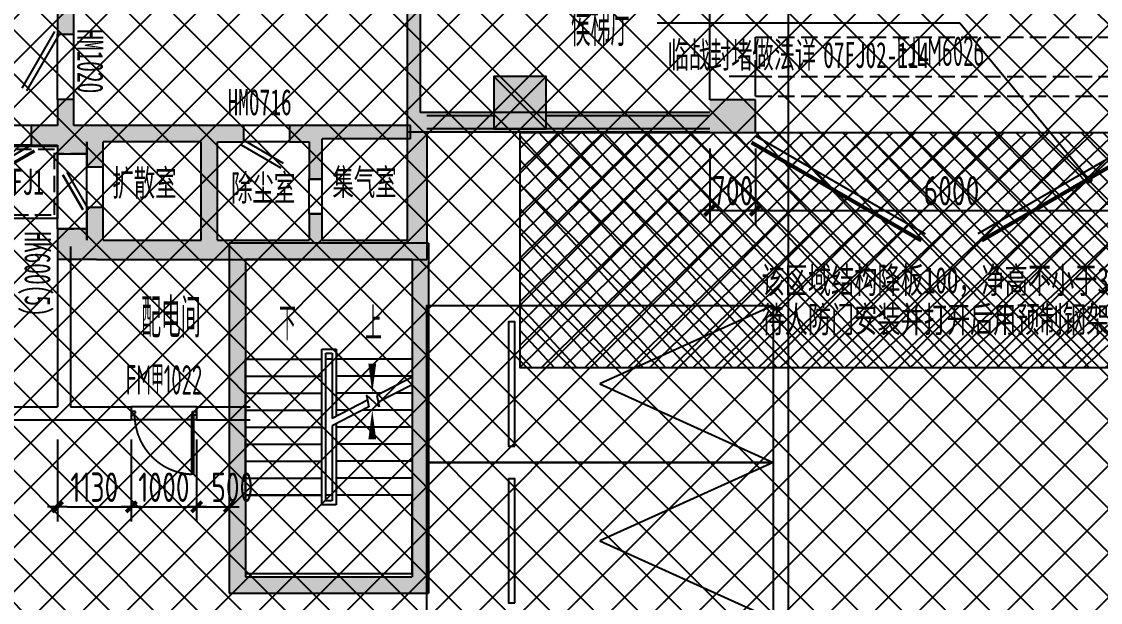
# Model space of a CAD drawing. Header units: millimetres. Extents: x 12325263 to 13848842, y -1463133 to 573208.
# Drawn here: x 12510148 to 12526656, y -1103978 to -1095096 of the extents above; entities that cross this region are included whole.
import ezdxf
from ezdxf.xclip import XClip

# ---------------------------------------------------------------- set-up
doc = ezdxf.new("R2010")
doc.units = ezdxf.units.MM
doc.header["$LTSCALE"] = 1000
doc.header["$XCLIPFRAME"] = 0
doc.linetypes.add('DASH', pattern=[0.35, 0.25, -0.1])
for name, color, linetype in [('-2F平面$0$PARTS-CAR公寓', 240, 'Continuous'), ('-2F平面$0$PARTS-CAR公寓子母车位', 240, 'Continuous'), ('-2F平面$0$WALL-SHATCH', 8, 'Continuous'), ('A-WALL-PATT', 8, 'Continuous'), ('DIM-PUB-4', 3, 'Continuous'), ('DIM_SYMB', 3, 'Continuous'), ('DRWD-F-TEXT', 142, 'Continuous'), ('DRWD-WINDOW', 2, 'Continuous'), ('PUB-TEXT', 7, 'Continuous'), ('PUB_HATCH', 8, 'Continuous'), ('ROAD-LINE', 20, 'Continuous'), ('SILL', 2, 'Continuous'), ('TH_TEXT', 7, 'Continuous'), ('WALL', 5, 'Continuous'), ('WINDOW', 4, 'Continuous'), ('人防墙', 6, 'Continuous'), ('人防平时标注', 42, 'Continuous'), ('人防门', 60, 'Continuous'), ('人防门编号', 73, 'Continuous'), ('人防集水井', 62, 'Continuous'), ('地下室柱网$0$0q-柱0', 8, 'Continuous'), ('地下室柱网$0$0q-柱填充', 8, 'Continuous')]:
    doc.layers.add(name, color=color, linetype=linetype)
doc.layers.add('人防文字', color=3, linetype='Continuous', lineweight=15)
doc.layers.add('地下室柱网$0$9', color=8, linetype='Continuous', plot=False)
doc.styles.add('_TCH_DIM', font='SIMPLEX.shx', dxfattribs={"width": 0.7, "bigfont": 'GBCBIG.shx'})
doc.styles.add('hztxt', font='gbenor.shx', dxfattribs={"width": 0.7, "bigfont": 'gbcbig.shx'})
doc.styles.get("Standard").update_dxf_attribs({"font": 'gbenor.shx', "bigfont": 'gbcbig.shx'})
doc.styles.add('YQ_DIM', font='SUPEROS.SHX', dxfattribs={"width": 0.8, "bigfont": 'HZDX.SHX'})
doc.styles.add('宋体-标注', font='', dxfattribs={"width": 0.6})
doc.styles.add('标注宋体', font='', dxfattribs={"width": 0.6})
doc.styles.get('宋体-标注').set_extended_font_data('SimSun')
doc.styles.get('标注宋体').set_extended_font_data('NSimSun')
doc.dimstyles.new('yq150', dxfattribs={"dimscale": 150, "dimtxt": 3, "dimasz": 1, "dimexe": 1.5, "dimexo": 2, "dimgap": 0.5, "dimtad": 1, "dimdec": 0, "dimdsep": 46, "dimtxsty": 'YQ_DIM', "dimblk": 'adgshgYQTICK', "dimcen": 0, "dimclrd": 256, "dimclre": 256, "dimclrt": 7, "dimadec": 1, "dimazin": 2, "dimtfac": 1, "dimtdec": 0, "dimtix": 1, "dimtmove": 2, "dimatfit": 2, "dimfxl": 1, "dimtolj": 1, "dimtzin": 0, "dimarcsym": 0})

# ---------------------------------------------------------------- blocks, each defined once
blk = doc.blocks.new('asdgafgfasdfagfagasdgagadfgsdhgdRFJ1')
at = {"layer": '人防集水井'}
blk.add_lwpolyline([(-50, -1050.00000025006), (1049.999999761581, -1049.999999987893), (1049.999999761581, 49.99999974993989), (-50, 50.00000001210719)], close=True, dxfattribs=at)
at = {"layer": '人防集水井', "linetype": 'DASH'}
blk.add_lwpolyline([(0, -1000.000000238419), (999.9999997615814, -1000), (999.9999997615814, -2.384185791015625e-07), (0, 0)], close=True, dxfattribs=at)
at = {"layer": '人防集水井', "style": '标注宋体', "width": 0.6}
blk.add_text('RFJ1', height=400, dxfattribs=at).set_placement((185.9445598525926, -691.3971052645938))
blk = doc.blocks.new('asdgafgfasdfasfds')
at = {"layer": 'PUB_HATCH'}
for points in [[(6.832319811073509e-08, -3.801634108322686e-07), (-249.998194878645, 250.0009522156932), (-250.0368230565396, -5100.006076632212), (-0.03501800291629494, -4850.006847177199)], [(2550.02924393261, -0.009717020974896854), (2800.032541026545, 249.9893303673571), (-249.998194878645, 250.0009522156932), (6.832319811073509e-08, -3.801634108322686e-07)], [(2800.032541026545, 249.9893303673571), (2550.02924393261, -0.009717020974896854), (2549.96528042253, -4850.014706692358), (2799.961983349355, -5100.015477223995)], [(-0.03501800291629494, -4850.006847177199), (-250.0368230565396, -5100.006076632212), (2799.961983349355, -5100.015477223995), (2549.96528042253, -4850.014706692358)]]:
    blk.add_hatch(color=256, dxfattribs=at).paths.add_polyline_path(points)
at = {"layer": 'DIM_SYMB'}
for points in [[(612.509600293553, -1390.009204873549, 0, 0, 0), (612.5008886704638, -4200.009204860045, 0, 0, 0), (1937.500888664096, -4200.013312653849, 0, 0, 0), (1937.506779085401, -2300.013312662981, 0, 120, 0), (1937.505383985618, -2750.013312660818, 0, 0, 0)], [(1937.509600287184, -1390.013312667354, 0, 0, 0), (1937.507585143053, -2040.01331266423, 0, 120, 0), (1937.508980242836, -1590.013312666393, 0, 0, 0)]]:
    blk.add_lwpolyline(points, format="xyseb", dxfattribs=at)
at = {"layer": '人防墙'}
for p, q in [((-249.998194878645, 250.0009522156932), (-250.0368230565396, -5100.006076632212)), ((2800.032541026545, 249.9893303673571), (-249.998194878645, 250.0009522156932)), ((2800.032541026545, 249.9893303673571), (2799.961983349355, -5100.015477223995)), ((6.832319811073509e-08, -3.801634108322686e-07), (-0.03501800291629494, -4850.006847177199)), ((2550.02924393261, -0.009717020974896854), (6.832319811073509e-08, -3.801634108322686e-07)), ((2550.02924393261, -0.009717020974896854), (2549.96528042253, -4850.014706692358)), ((-0.03501800291629494, -4850.006847177199), (2549.96528042253, -4850.014706692358)), ((-250.0368230565396, -5100.006076632212), (2799.961983349355, -5100.015477223995))]:
    blk.add_line(p, q, dxfattribs=at)
at = {"layer": '人防门'}
for p, q in [((1165.002283767591, -3750.010917734721), (1165.009662295332, -1370.010917746155)), ((1165.009662295332, -1370.010917746155), (1385.009662294274, -1370.011599794938)), ((1225.002469780607, -3690.011103748308), (1225.009476281739, -1430.011103759173)), ((1225.009476281739, -1430.011103759173), (1325.009476281258, -1430.011413781346)), ((1325.009476281258, -1430.011413781346), (1325.006381840873, -2428.1465940187)), ((1385.009662294274, -1370.011599794938), (1385.006477302657, -2397.354765675373)), ((0.002748806450984649, -3600.007305977113), (0.009197267670335468, -1520.007305987109)), ((0.009197267670287869, -1520.007305987109), (1165.009197262071, -1520.010917745436)), ((1225.002748800564, -3600.011103748745), (1225.009197261783, -1520.01110375874)), ((1325.009197261302, -1520.011413780914), (1225.009197261783, -1520.01110375874)), ((1325.009197261302, -1520.011413780914), (1325.006381840873, -2428.1465940187)), ((2550.009197255415, -1520.015211552545), (1385.009197261013, -1520.011599794218)), ((2550.009197255415, -1520.015211552545), (2550.008330852296, -1799.480098675765)), ((0.008391210017874967, -1780.007305985859), (1165.008391204418, -1780.010917744186)), ((2550.008391197762, -1780.015211551295), (1385.008391203361, -1780.011599792968)), ((2550.008330852296, -1799.480098675766), (2006.524333447244, -2078.394087506013)), ((2550.007982387581, -1911.880031308511), (2028.343520929264, -2179.596314531258)), ((2550.007982387581, -1911.880031308511), (2550.002748794196, -3600.015211542549)), ((0.007585152365462063, -2040.00730598461), (1165.007585146766, -2040.010917742937)), ((2081.311169074716, -2040.013758487227), (1385.007585145708, -2040.011599791719)), ((2044.130041542645, -2252.817695683515), (1846.882993715032, -2069.952049044825)), ((1846.882993715032, -2069.952049044825), (1886.244804997697, -2252.520852985683)), ((2006.524333447244, -2078.394087506013), (2044.130041542645, -2252.817695683515)), ((2550.00758514011, -2040.015211550046), (2300.328862422857, -2040.014437490642)), ((0.006779094713049161, -2300.00730598336), (1165.006779089113, -2300.010917741687)), ((1886.244804997697, -2252.520852985683), (1325.006033376159, -2540.546526651445)), ((1864.425617515678, -2151.318625960438), (1325.006381840873, -2428.146594018699)), ((1574.685501805598, -2300.012187836569), (1385.006779088056, -2300.01159979047)), ((2550.006779082457, -2300.015211548796), (1793.703195153736, -2300.012866839984)), ((0.005973037060636259, -2560.007305982111), (1165.005973031461, -2560.010917740438)), ((1325.006033376158, -2540.546526651445), (1325.002469780126, -3690.011413770482)), ((1325.006033376159, -2540.546526651445), (1325.002748800082, -3600.011413770918)), ((1385.006128837942, -2509.754698308117), (1385.002283766533, -3750.011599783504)), ((2550.005973024805, -2560.015211547547), (1385.005973030404, -2560.011599789219)), ((0.005166979408223357, -2820.007305980861), (1165.005166973809, -2820.010917739188)), ((2550.005166967152, -2820.015211546297), (1385.005166972751, -2820.011599787971)), ((0.004360921755810454, -3080.007305979612), (1165.004360916157, -3080.010917737939)), ((2550.004360909501, -3080.015211545048), (1385.004360915099, -3080.011599786721)), ((0.003554864103397551, -3340.007305978363), (1165.003554858504, -3340.010917736689)), ((2550.003554851848, -3340.015211543799), (1385.003554857446, -3340.011599785472)), ((0.002748806450984649, -3600.007305977113), (-0.0009714596362755401, -4800.007305971346)), ((0.002748806450984649, -3600.007305977113), (1165.002748800852, -3600.010917735439)), ((1165.002748800852, -3600.010917735439), (0.002748806450984649, -3600.007305977113)), ((1325.002748800083, -3600.011413770918), (1225.002748800564, -3600.011103748744)), ((2550.002748794196, -3600.015211542549), (1385.002748799794, -3600.011599784221)), ((2550.002748794197, -3600.015211542549), (1385.002748799794, -3600.011599784223)), ((2549.999028528109, -4800.015211536782), (2550.002748794197, -3600.015211542549)), ((1385.002283766533, -3750.011599783504), (1165.002283767591, -3750.010917734721)), ((1325.002469780126, -3690.011413770482), (1225.002469780607, -3690.011103748308)), ((-0.0009714596362755401, -4800.007305971346), (2549.999028528109, -4800.015211536782))]:
    blk.add_line(p, q, dxfattribs=at)
at = {"layer": 'TH_TEXT', "style": '_TCH_DIM', "width": 0.7}
for s, p in [('下', (512.8159396423068, -1232.509204874306)), ('上', (1828.042003465726, -1232.513312668111))]:
    blk.add_text(s, height=506.3829787234042, dxfattribs=at).set_placement(p)
blk = doc.blocks.new('asdgafgfasdfagfagasdgagadfgsdhgd$DorLib2D$00000193')
at = {"color": 0}
blk.add_line((-0.4999999999943885, 0.09999999999833165), (0.3660254037900739, 0.5999999999983903), dxfattribs=at)
at = {"color": 0, "const_width": 0.03333333333333333}
blk.add_lwpolyline([(-0.53333333332764, 0.1577350269172744), (0.3326920704568348, 0.6577350269173916)], dxfattribs=at)
blk = doc.blocks.new('asdgafgfasdfagfagasdgagadfgsdhgd$DorLib2D$00000179')
at = {"color": 0}
for p, q in [((-0.5400000000052216, 0.1692820322933919), (0.3260254037790133, 0.6692820322934807)), ((-0.5000000000052296, 0.09999999999061515), (0.3660254037791049, 0.5999999999906507))]:
    blk.add_line(p, q, dxfattribs=at)
blk = doc.blocks.new('asdgafgfasdfagfagasdgagadfgsdhgd$DorLib2D$00000211')
at = {"color": 0}
for p, q in [((-0.4999999999998872, 0.04999999999998384), (-0.0669872981076951, 0.299999999999979)), ((0.5000000000001146, 0.05000000000001181), (0.06698729810792248, 0.3000000000000083))]:
    blk.add_line(p, q, dxfattribs=at)
at = {"color": 0, "const_width": 0.01}
for points in [[(-0.509999999999887, 0.06732050807566958), (-0.07698729810769844, 0.31732050807565)], [(0.5100000000001126, 0.06732050807569756), (0.07698729810792404, 0.3173205080756794)]]:
    blk.add_lwpolyline(points, dxfattribs=at)
blk = doc.blocks.new('asdgafgfasdfagfagasdgagadfgsdhgd$DorLib2D$00000190')
at = {"color": 0}
blk.add_line((-0.4999999999855085, 0.1874999999921094), (0.3660254037712853, 0.6874999999763354), dxfattribs=at)
at = {"color": 0, "const_width": 0.0625}
blk.add_lwpolyline([(-0.5624999999855405, 0.2957531754651228), (0.3035254037715234, 0.7957531754494589)], dxfattribs=at)
blk = doc.blocks.new('asdgafgfasdfagfagasdgagadfgsdhgd$DorLib2D$00000180')
at = {"color": 0}
for p, q in [((-0.5571428570994783, 0.2418314747087713), (0.3088825466379994, 0.7418314746815113)), ((-0.4999999999566462, 0.1428571428476459), (0.3660254037806432, 0.6428571428205672))]:
    blk.add_line(p, q, dxfattribs=at)
blk = doc.blocks.new('asdgafgf20230228-rf2')
at = {"layer": 'PUB_HATCH'}
for points in [[(-55350.06463781249, 26500.04062599314), (-55550.0659609525, 26300.04194917512), (-55550.09308541224, 22200.04209696265), (-55350.09110070002, 22500.0407733372)], [(-60900.02147468115, 25966.4554135683), (-60900.03646868464, 23700.06007697575), (-60650.03646869009, 23700.05842302739), (-60650.01991076247, 26202.84628975041), (-60795.39541998084, 26161.96673876587)], [(-60650.04573080096, 22300.05842372813), (-60650.04308448356, 22700.05842304927), (-60900.04308447811, 22700.06007699764), (-60900.04573079549, 22300.06007758728), (-60725.04664047362, 22162.55891991346)], [(-50919.97432691305, 22195.23021903363), (-50219.97593150591, 22195.22958004743), (-50219.97547508615, 22695.22958004723), (-50919.9738704933, 22695.23021903342)], [(-50919.97538515826, 22200.01145440685), (-50919.97339972996, 22500.01145440028), (-55350.09110070002, 22500.0407733372), (-55550.09308541224, 22200.04209696265)], [(-60900.04573079549, 22300.06007758728), (-61300.04573065996, 22300.06272389276), (-61300.04771538908, 22000.0627238994), (-60900.04771553949, 22000.06007759389), (-60725.04664047362, 22162.55891991346)], [(-60316.7135002667, 22133.38955205668), (-60300.04573100875, 22300.05610849669), (-60650.04573080096, 22300.05842372813), (-60725.04664047362, 22162.55891991346), (-60450.04738475855, 22050.05710074454)], [(-58566.71350009998, 22133.37797455063), (-58550.04573081667, 22300.0445309629), (-60300.04573096941, 22300.05610849669), (-60316.71350027982, 22133.38955205668), (-60200.04738491812, 22050.05544692881), (-58700.04738474749, 22050.04552332842)], [(-58450.04738475293, 22050.04386936058), (-58050.04738536161, 22050.04122292973), (-58050.04573134238, 22300.04122292458), (-58550.04573079951, 22300.0445309629), (-58566.7135001057, 22133.37797455063)], [(-56900.04573090009, 22300.033614436), (-57350.0457313577, 22300.03659167075), (-57350.04738537692, 22050.0365916759), (-57050.04738485178, 22050.03460685291), (-56933.38005661398, 22150.03383498241)], [(-55500.09134485143, 22300.02435283812), (-56900.0457309218, 22300.033614436), (-56933.38005660673, 22150.03383498241), (-56850.04705406834, 22100.0332836583), (-55500.09266797995, 22100.0243528425)], [(-60900.04771553949, 22000.06007759389), (-60900.04857562934, 21870.05500719649), (-60450.04857563922, 21870.05203007859), (-60450.04738475855, 22050.05710074454), (-60725.04664047362, 22162.55891991346)], [(-60450.04738491258, 22050.05710074454), (-60450.04989892047, 21670.056460967), (-60200.04989892602, 21670.05480701727), (-60200.04738491812, 22050.05544692881), (-60316.7135002667, 22133.38955205668)], [(-58566.72463655778, 20450.04464456866), (-58450.05730835815, 20550.04387287397), (-58450.04738475293, 22050.04386936058), (-58566.71350009998, 22133.37797455063), (-58700.04738474749, 22050.04552332842), (-58700.05730835271, 20550.04552648852)], [(-57050.04738485178, 22050.03460685291), (-57050.05115583254, 21480.03460697734), (-56850.05115583672, 21480.03328382624), (-56850.04705406834, 22100.0332836583), (-56933.38005661398, 22150.03383498241)], [(-55550.09200649786, 22200.02483104214), (-55550.10292242829, 20550.02469172761), (-55250.10490714927, 20250.02270756254), (-55250.09200650442, 22200.02284632769)], [(-60200.05730861649, 20550.05544800561), (-60200.05400072134, 21050.0548070306), (-60450.0540007158, 21050.05646098033), (-60450.05730861096, 20550.05710039502), (-60316.72463687619, 20450.05621879903)], [(-56850.05730848926, 20550.03328950367), (-56850.05466218711, 20950.03328383755), (-57050.05466218293, 20950.03460698864), (-57050.05730848492, 20550.0346123934), (-56933.39130330511, 20450.03384070091)], [(-60450.05730848487, 20550.05710039502), (-60450.05618382939, 20720.05203010376), (-60900.05618381951, 20720.05500722165), (-60900.05929322019, 20250.06007761761)], [(-60316.72463676103, 20450.05621928246), (-60450.05730861096, 20550.05710039502), (-60900.05929322019, 20250.06007761761), (-60300.05929340111, 20250.05610799645)], [(-60316.72463687619, 20450.05621879903), (-60300.05929305564, 20250.05610944675), (-58550.05929296251, 20250.04453434348), (-58566.72463657674, 20450.04464456866), (-58700.05730835271, 20550.04552648852), (-60200.05730861649, 20550.05544800561)], [(-58566.7246365578, 20450.04464456866), (-58550.05929301936, 20250.04453434348), (-56900.05929294113, 20250.03362020566), (-56933.3913032569, 20450.03384070091), (-57050.05730848492, 20550.0346123934), (-58450.05730835815, 20550.04387287397)], [(-56933.39130330511, 20450.03384070091), (-56900.05929279653, 20250.03362020566), (-55250.10490714927, 20250.02270756254), (-55550.10292242829, 20550.02469172761), (-56850.05730848926, 20550.03328950367)]]:
    blk.add_hatch(color=256, dxfattribs=at).paths.add_polyline_path(points)
at = {"layer": '人防平时标注'}
h = blk.add_hatch(dxfattribs=at)
h.set_pattern_fill('ANSI37', color=8, scale=150, angle=-90.00006969736978)
h.set_pattern_definition([(314.9999303026302, (-712122175.0806754, -2542189500.976933), (168.3800070952938, 168.3795974445502), []), (44.99993030263023, (-712122175.0806754, -2542189500.976933), (-168.3795974445502, 168.3800070952938), [])])
h.paths.add_polyline_path([(-40620.0536038857, 22195.20955102006), (-40620.05822872929, 18595.20955118909), (-53820.04397323541, 18595.23209500453), (-53820.03934838809, 22195.22560843686)])
at = {"layer": '人防墙'}
for p, q in [((-55350.06463781249, 26500.04062599314), (-55350.09110070002, 22500.0407733372)), ((-55550.0659609525, 26300.04194917512), (-55550.09308541224, 22200.04209696265)), ((-60650.03646869009, 23700.05842302739), (-60650.01991076247, 26202.84628975041)), ((-60900.02147468115, 25966.4554135683), (-60900.03646868464, 23700.06007697575)), ((-60900.03646868464, 23700.06007697575), (-60650.03646869009, 23700.05842302739)), ((-60900.04308447811, 22700.06007699764), (-60900.04573079549, 22300.06007758728)), ((-60650.04308448356, 22700.05842304927), (-60900.04308447811, 22700.06007699764)), ((-60650.04573080096, 22300.05842372813), (-60650.04308448356, 22700.05842304927)), ((-50219.97547508615, 22695.22958004723), (-50919.9738704933, 22695.23021903342)), ((-50219.97593150591, 22195.22958004743), (-50219.97547508615, 22695.22958004723)), ((-50919.97339972996, 22500.01145440028), (-55350.09110070002, 22500.0407733372)), ((-61300.04573065996, 22300.06272389276), (-61300.04771538908, 22000.0627238994)), ((-60900.04573079549, 22300.06007758728), (-61300.04573065996, 22300.06272389276)), ((-60300.04573100875, 22300.05610849669), (-60650.04573080096, 22300.05842372813)), ((-58550.04573081667, 22300.0445309629), (-60300.04573096941, 22300.05610849669)), ((-58050.04573134238, 22300.04122292458), (-58550.04573079951, 22300.0445309629)), ((-58050.04738536161, 22050.04122292973), (-58050.04573134238, 22300.04122292458)), ((-57350.0457313577, 22300.03659167075), (-57350.04738537692, 22050.0365916759)), ((-56900.04573090009, 22300.033614436), (-57350.0457313577, 22300.03659167075)), ((-55500.09134485143, 22300.02435283812), (-56900.0457309218, 22300.033614436)), ((-55500.09266797995, 22100.0243528425), (-55500.09134485143, 22300.02435283812)), ((-55550.09200649786, 22200.02483104214), (-55550.10292242829, 20550.02469172761)), ((-50919.97538515826, 22200.01145440685), (-55550.09308541224, 22200.04209696265)), ((-55250.09200650442, 22200.02284632769), (-55550.09200649786, 22200.02483104214)), ((-55250.09200650442, 22200.02284632769), (-55250.10490714927, 20250.02270756254)), ((-50919.97432691305, 22195.23021903363), (-50219.97593150591, 22195.22958004743)), ((-61300.04771538908, 22000.0627238994), (-60900.04771553949, 22000.06007759389)), ((-60900.04771553949, 22000.06007759389), (-60900.04857562934, 21870.05500719649)), ((-60450.04738491258, 22050.05710074454), (-60450.04989892047, 21670.056460967)), ((-60450.04857563922, 21870.05203007859), (-60450.04738475855, 22050.05710074454)), ((-60450.04738491258, 22050.05710074454), (-60450.04738475855, 22050.05710074454)), ((-60200.04989892602, 21670.05480701727), (-60200.04738491812, 22050.05544692881)), ((-58700.04738474749, 22050.04552332842), (-60200.04738491812, 22050.05544692881)), ((-58700.05730835271, 20550.04552648852), (-58700.04738474749, 22050.04552332842)), ((-58450.05730835815, 20550.04387287397), (-58450.04738475293, 22050.04386936058)), ((-58450.04738475293, 22050.04386936058), (-58050.04738536161, 22050.04122292973)), ((-57350.04738537692, 22050.0365916759), (-57050.04738485178, 22050.03460685291)), ((-57050.04738485178, 22050.03460685291), (-57050.05115583254, 21480.03460697734)), ((-56850.05115583672, 21480.03328382624), (-56850.04705406834, 22100.0332836583)), ((-55500.09266797995, 22100.0243528425), (-56850.04705406834, 22100.0332836583)), ((-60900.04857562934, 21870.05500719649), (-60450.04857563922, 21870.05203007859)), ((-60450.04989892047, 21670.056460967), (-60200.04989892602, 21670.05480701727)), ((-57050.05115583254, 21480.03460697734), (-56850.05115583672, 21480.03328382624)), ((-60450.0540007158, 21050.05646098033), (-60450.05730861096, 20550.05710039502)), ((-60200.05400072134, 21050.0548070306), (-60450.0540007158, 21050.05646098033)), ((-60200.05730861649, 20550.05544800561), (-60200.05400072134, 21050.0548070306)), ((-57050.05466218293, 20950.03460698864), (-57050.05730848492, 20550.0346123934)), ((-56850.05466218711, 20950.03328383755), (-57050.05466218293, 20950.03460698864)), ((-56850.05730848926, 20550.03328950367), (-56850.05466218711, 20950.03328383755)), ((-60900.05618381951, 20720.05500722165), (-60900.05929322019, 20250.06007761761)), ((-60450.05618382939, 20720.05203010376), (-60900.05618381951, 20720.05500722165)), ((-60450.05730848487, 20550.05710039502), (-60450.05618382939, 20720.05203010376)), ((-60450.05730861096, 20550.05710039502), (-60450.05730848487, 20550.05710039502)), ((-60200.05730861649, 20550.05544800561), (-58700.05730835271, 20550.04552648852)), ((-58450.05730835815, 20550.04387287397), (-57050.05730848492, 20550.0346123934)), ((-56850.05730848926, 20550.03328950367), (-55550.10292242829, 20550.02469172761)), ((-60300.05929340111, 20250.05610799645), (-60900.05929322019, 20250.06007761761)), ((-60300.05929305564, 20250.05610944675), (-58550.05929296251, 20250.04453434348)), ((-58550.05929301936, 20250.04453434348), (-56900.05929294113, 20250.03362020566)), ((-56900.05929279653, 20250.03362020566), (-55250.10490714927, 20250.02270756254))]:
    blk.add_line(p, q, dxfattribs=at)
at = {"layer": '人防平时标注', "elevation": 2.982798457690922e-07}
blk.add_lwpolyline([(-40620.0536038857, 22195.20955102006), (-40620.05822872929, 18595.20955118909), (-53820.04397323541, 18595.23209500453), (-53820.03934838809, 22195.22560843686)], close=True, dxfattribs=at)
at = {"layer": '人防门'}
for p, q in [((-60900.04308447811, 22700.06007699763, 3.061070186156733e-07), (-60900.03646868464, 23700.06007697575, 3.061070186156733e-07)), ((-60650.04308448359, 22700.05842304926, 3.061070186156733e-07), (-60650.03646869011, 23700.05842302738, 3.061070186156733e-07)), ((-61300.04573066001, 22300.06272389279, 3.061070186156733e-07), (-62800.04573062718, 22300.0726475384, 3.061070186156733e-07)), ((-57350.04573135769, 22300.03659167061, 3.063160293037163e-07), (-58050.04573134237, 22300.04122292445, 3.063160293037163e-07)), ((-61300.04771538913, 22000.06272389935, 3.061070186156733e-07), (-62800.0477153563, 22000.07264754496, 3.061070186156733e-07)), ((-57350.04738537692, 22050.03659167609, 3.063160293037163e-07), (-58050.0473853616, 22050.04122292992, 3.063160293037163e-07)), ((-60900.05618381956, 20720.05500722165, 31.4870620619921), (-60900.04857562939, 21870.05500719649, 31.4870620619921)), ((-60450.05618382942, 20720.05203010376, 31.4870620619921), (-60450.04857563924, 21870.05203007859, 31.4870620619921)), ((-60450.05400071575, 21050.05646098036, 2.972796659799259e-07), (-60450.04989892041, 21670.05646096679, 2.972796659799259e-07)), ((-60200.05400072122, 21050.05480703063, 2.972796659799259e-07), (-60200.04989892588, 21670.05480701706, 2.972796659799259e-07)), ((-57050.05466218275, 20950.03460698883, 2.992038748516354e-07), (-57050.05115583236, 21480.03460697723, 2.992038748516354e-07)), ((-56850.05466218713, 20950.03328383774, 2.992038748516354e-07), (-56850.05115583674, 21480.03328382614, 2.992038748516354e-07))]:
    blk.add_line(p, q, dxfattribs=at)
at = {"layer": '人防门', "linetype": 'DASH'}
for p, q in [((-60450.04857563924, 21870.05203007859), (-60900.04857562939, 21870.05500719649)), ((-56850.05115583674, 21480.03328382614), (-57050.05115583236, 21480.03460697723)), ((-57050.05466218275, 20950.03460698883), (-56850.05466218713, 20950.03328383774)), ((-60900.05618381956, 20720.05500722165), (-60450.05618382942, 20720.05203010376))]:
    blk.add_line(p, q, dxfattribs=at)
at = {"layer": '人防门编号'}
for p, q in [((-47093.36121706851, 23864.70124490256), (-51720.90036981041, 23864.70124490256)), ((-45119.48244187422, 21474.61132359155), (-47093.36121706851, 23864.70124490256))]:
    blk.add_line(p, q, dxfattribs=at)
at = {"layer": '人防门编号', "const_width": 60}
blk.add_lwpolyline([(-45100.37912414698, 21451.47988931237, 1), (-45138.58575960146, 21497.74275787074, 1)], format="xyb", close=True, dxfattribs=at)
blk.add_blockref('asdgafgfasdfasfds', (-58020.1019241102, 20250.03917845036))
at = {"layer": '人防门', "zscale": 250}
for name, p, xscale, yscale, rotation in [('asdgafgfasdfagfagasdgagadfgsdhgd$DorLib2D$00000179', (-60775.03977658411, 23200.05925001251), -1000, 1000, 89.9996209429558), ('asdgafgfasdfagfagasdgagadfgsdhgd$DorLib2D$00000180', (-57700.04655835965, 22175.03890730027), -700, 700, 179.9996209267163), ('asdgafgfasdfagfagasdgagadfgsdhgd$DorLib2D$00000190', (-60325.05194982082, 21360.05563399871), 620, 620, 89.99962094264387)]:
    blk.add_blockref(name, p, dxfattribs=dict(at, xscale=xscale, yscale=yscale, rotation=rotation))
at = {"layer": '人防门', "ltscale": 1000}
for name, p, xscale, yscale, zscale, rotation in [('asdgafgfasdfagfagasdgagadfgsdhgd$DorLib2D$00000211', (-47219.97570329719, 22445.22684152881), 6000, -6000, 500, 359.9999476981488), ('asdgafgfasdfagfagasdgagadfgsdhgd$DorLib2D$00000193', (-62050.04672300816, 22150.06768571887), 1500, 1500, 300, 179.9996209446595)]:
    blk.add_blockref(name, p, dxfattribs=dict(at, xscale=xscale, yscale=yscale, zscale=zscale, rotation=rotation))
at = {"layer": '人防集水井', "extrusion": (0.01632780743009633, -0.05168284354587326, 0.9985300628361364), "rotation": 342.4912840427771}
blk.add_blockref('asdgafgfasdfagfagasdgagadfgsdhgdRFJ1', (-52459.93898615658, 39534.45046411025, -1799.666974018973), dxfattribs=at)
at = {"layer": '人防平时标注', "style": '标注宋体', "width": 0.65}
for s, p in [('该区域结构降板100，净高不小于3米', (-50127.13345807232, 19736.18809114001, 2.982798457690922e-07)), ('待人防门安装并打开后用预制钢架回填', (-50127.13418785296, 19136.188091469, 2.982798457690922e-07))]:
    blk.add_text(s, height=399.9999999999997, rotation=359.9999299505404, dxfattribs=at).set_placement(p)
at = {"layer": '人防文字', "style": '标注宋体', "width": 0.6}
for s, p in [('扩散室', (-60060.35763223656, 21224.44134505792, 2.982798457690922e-07)), ('集气室', (-56691.98658823036, 21235.27464735042, 2.982798457690922e-07)), ('除尘室', (-58241.98541449197, 21150.65828448534, 2.982798457690922e-07))]:
    blk.add_text(s, height=400, rotation=359.999920105463, dxfattribs=at).set_placement(p)
at = {"layer": '人防门编号', "style": '标注宋体', "width": 0.6}
for s, rotation, p in [('HM1020', 269.9999997865566, (-60595.57870175876, 23773.87357610208, 2.982798457690922e-07)), ('HM0716', 359.999999813237, (-58296.38843022473, 22458.97775450605, 2.982798457690922e-07)), ('HK600(5)', 269.9999997865566, (-61399.88954673521, 20684.00499654119, 2.982798457690922e-07))]:
    blk.add_text(s, height=399.9999999999999, rotation=rotation, dxfattribs=at).set_placement(p)
at = {"layer": '人防门编号', "color": 7, "style": '宋体-标注', "width": 0.6}
for s, p in [('临战封堵做法详', (-51563.40036980994, 23182.20124490256, 2.982798457690922e-07)), ('07FJ02-114', (-49181.62821791121, 23182.20124490256, 2.982798457690922e-07))]:
    blk.add_text(s, height=396.5189873417722, dxfattribs=at).set_placement(p)
blk = doc.blocks.new('adgshg13--2F平面$0$A$C7F010FC0')
at = {"layer": '-2F平面$0$WALL-SHATCH'}
h = blk.add_hatch(color=256, dxfattribs=at)
h.dxf.hatch_style = 1
h.paths.add_polyline_path([(-60384.17120504379, -16880.89509773254), (-763.1647881269455, 197.4793643951416), (12587.61850607395, -13153.30393266678), (12587.61850607395, -157996.0197629929), (-162964.8506313562, -188820.4315237999), (-171262.3814957142, -180522.900662899), (-171262.3814957142, -31310.89849328995), (-150707.1909123659, -10755.70791006088), (-131860.0775495768, -7980.895098209381), (-99162.38149428368, -7980.895098209381), (-99162.38149428368, -4980.895097732544), (-76620.42811572552, -4980.895097732544), (-70107.65229141712, -16880.89509773254)], flags=16)
h.paths.add_polyline_path([(-60091.22944009304, -16380.89510011673), (-646.8769880533218, 646.876989364624), (12987.61850607395, -12987.61850786209), (12987.61850607395, -158331.9049158096), (-163100.5840539932, -189250.3835258484), (-171662.3814958334, -180688.5860877037), (-171662.3814958334, -31145.21306848526), (-150777.8961598873, -10260.7277340889), (-131896.6870943308, -7480.895098209381), (-99562.38149428368, -7480.895098209381), (-99562.38149428368, -4580.895097732544), (-76365.55243730545, -4580.895097732544), (-69907.50581622124, -16380.89510774612)])
blk = doc.blocks.new('adgshgbj--2F平面$0$报建车道-2')
at = {"layer": 'ROAD-LINE'}
blk.add_line((82572.93318879604, -104664.603928566), (86394.80758666992, -126431.5573382378), dxfattribs=at)
blk = doc.blocks.new('adgshgDR_D01')
for p, q in [((-0.45, 0.9299999999999964), (-0.4199999999999999, 0.9299999999999964)), ((-0.45, 0.02999999999999636), (-0.45, 0.9299999999999964)), ((-0.4199999999999999, 0.02999999999999637), (-0.4199999999999999, 0.9299999999999964)), ((-0.4999999999999964, 0.02999999999999636), (-0.4199999999999999, 0.02999999999999637)), ((-0.4999999999999964, 0.02999999999999636), (-0.4999999999999964, -0.02999999999999636)), ((-0.45, 0.02999999999999636), (-0.45, 3.469446951953614e-18)), ((-0.45, 3.469446951953614e-18), (-0.435, 3.469446951953614e-18)), ((-0.435, 3.469446951953614e-18), (-0.435, -0.02999999999999636)), ((0.4350000000000001, 3.469446951953614e-18), (0.4350000000000002, -0.02999999999999636)), ((0.4500000000000001, 3.469446951953614e-18), (0.4350000000000001, 3.469446951953614e-18)), ((0.4500000000000001, 0.02999999999999636), (0.4500000000000001, 3.469446951953614e-18)), ((0.4999999999999964, 0.02999999999999636), (0.45, 0.02999999999999636)), ((0.4999999999999964, -0.02999999999999636), (0.4999999999999964, 0.02999999999999636)), ((-0.435, -0.02999999999999636), (-0.4999999999999964, -0.02999999999999636)), ((0.4350000000000002, -0.02999999999999636), (0.4999999999999964, -0.02999999999999636))]:
    blk.add_line(p, q)
blk.add_arc((-0.4602388636345857, 0.02060243181989824), 0.9102873739421409, 0.5915171128877542, 87.46643902495387)
blk = doc.blocks.new('adgshgWDSILL2')
for p, q in [((-0.5, 0.5), (0.5, 0.5)), ((-0.5, -0.5), (0.5, -0.5))]:
    blk.add_line(p, q)
blk = doc.blocks.new('adgshgYQTICK')
blk.add_line((-1, 1.110223024625157e-16), (1, 1.110223024625157e-16))
at = {"const_width": 0.4}
blk.add_lwpolyline([(0.5303300858899105, 0.5303300858899106), (-0.5303300858899106, -0.5303300858899105)], dxfattribs=at)
blk = doc.blocks.new('*D1103')
at = {"layer": 'Defpoints', "color": 0, "transparency": 16777216}
for p in [(466756.0220640898, 76155.87118959427), (465771.0895503759, 75982.9320549951), (466986.0466733792, 74845.82232663139)]:
    blk.add_point(p, dxfattribs=at)
at = {"layer": 'DIM-PUB-4', "lineweight": -2, "transparency": 16777216}
for p, q in [((466807.9038044476, 75860.39143560518), (467024.9579786476, 74624.21251113957)), ((465822.9712907338, 75687.45230100601), (466040.0254649337, 74451.2733765404)), ((466148.8540366599, 74698.82406221112), (466838.3067963846, 74819.8814564525))]:
    blk.add_line(p, q, dxfattribs=at)
at = {"layer": 'DIM-PUB-4', "lineweight": -2, "transparency": 16777216, "xscale": 150, "yscale": 150, "zscale": 150}
for p, rotation in [((466986.0466733792, 74845.82232663139), 9.958750726266071), ((466001.1141596654, 74672.88319203221), 189.958750726266)]:
    blk.add_blockref('adgshgYQTICK', p, dxfattribs=dict(at, rotation=rotation))
at = {"layer": 'DIM-PUB-4', "color": 7, "transparency": 16777216, "insert": (466441.6986761652, 75054.83251331747), "char_height": 450, "attachment_point": 5, "rotation": 9.958750726266075, "style": 'YQ_DIM'}
blk.add_mtext('\\A1;1000', dxfattribs=at)
blk = doc.blocks.new('*D1104')
at = {"layer": 'Defpoints', "color": 0, "transparency": 16777216}
for p in [(466756.0220640897, 76155.87118959427), (467248.4882395173, 76242.34074258292), (467478.5128487616, 74932.29187967724)]:
    blk.add_point(p, dxfattribs=at)
at = {"layer": 'DIM-PUB-4', "lineweight": -2, "transparency": 16777216}
for p, q in [((467300.3699798674, 75946.86098859248), (467517.4241540242, 74710.68206418442)), ((466807.9038044398, 75860.39143560383), (467024.9579785966, 74624.21251119577)), ((467133.7865503292, 74871.76319686364), (467330.7729717664, 74906.35100950219))]:
    blk.add_line(p, q, dxfattribs=at)
at = {"layer": 'DIM-PUB-4', "lineweight": -2, "transparency": 16777216, "xscale": 150, "yscale": 150, "zscale": 150}
for p, rotation in [((466986.046673334, 74845.82232668859), 189.9587507247764), ((467478.5128487616, 74932.29187967724), 9.958750724776339)]:
    blk.add_blockref('adgshgYQTICK', p, dxfattribs=dict(at, rotation=rotation))
at = {"layer": 'DIM-PUB-4', "color": 7, "transparency": 16777216, "insert": (467471.3319728318, 75235.62042331694), "char_height": 450, "attachment_point": 5, "rotation": 9.95875072477634, "style": 'YQ_DIM'}
blk.add_mtext('\\A1;500', dxfattribs=at)
blk = doc.blocks.new('*D1105')
at = {"layer": 'Defpoints', "color": 0, "transparency": 16777216}
for p in [(465771.0895502456, 75982.93205498927), (464658.0919678211, 75787.5066461563), (466001.1141599861, 74672.8831925195)]:
    blk.add_point(p, dxfattribs=at)
at = {"layer": 'DIM-PUB-4', "lineweight": -2, "transparency": 16777216}
for p, q in [((465822.971290721, 75687.45230102085), (466040.0254653427, 74451.27337704318)), ((464709.9737082966, 75492.02689218787), (464927.0278829182, 74255.84796821022)), ((465035.8564545459, 74503.39865392426), (465853.3742830019, 74646.94232228179))]:
    blk.add_line(p, q, dxfattribs=at)
at = {"layer": 'DIM-PUB-4', "lineweight": -2, "transparency": 16777216, "xscale": 150, "yscale": 150, "zscale": 150}
for p, rotation in [((466001.1141599861, 74672.8831925195), 9.958750749079822), ((464888.1165775617, 74477.45778368654), 189.9587507490798)]:
    blk.add_blockref('adgshgYQTICK', p, dxfattribs=dict(at, rotation=rotation))
at = {"layer": 'DIM-PUB-4', "color": 7, "transparency": 16777216, "insert": (465392.7336282916, 74870.65024207508), "char_height": 450, "attachment_point": 5, "rotation": 9.95875074907982, "style": 'YQ_DIM'}
blk.add_mtext('\\A1;1130', dxfattribs=at)
blk = doc.blocks.new('*D1158')
at = {"layer": 'Defpoints', "color": 0, "transparency": 16777216}
for p in [(473718.1945723295, 81896.40453338274), (474407.6009032727, 82017.45377540239), (474623.0362105559, 80790.49471087863)]:
    blk.add_point(p, dxfattribs=at)
at = {"layer": 'DIM-PUB-4', "lineweight": -2, "transparency": 16777216}
for p, q in [((474459.4826436157, 81721.97402141073), (474661.9475158132, 80568.88489538488)), ((473770.0763126726, 81600.92477939108), (473972.5411848701, 80447.83565336523)), ((474081.3697566086, 80695.3863390305), (474475.2963335601, 80764.55384070711))]:
    blk.add_line(p, q, dxfattribs=at)
at = {"layer": 'DIM-PUB-4', "lineweight": -2, "transparency": 16777216, "xscale": 150, "yscale": 150, "zscale": 150}
for p, rotation in [((474623.0362105559, 80790.49471087863), 9.958750723407478), ((473933.6298796128, 80669.44546885898), 189.9587507234075)]:
    blk.add_blockref('adgshgYQTICK', p, dxfattribs=dict(at, rotation=rotation))
at = {"layer": 'DIM-PUB-4', "color": 7, "transparency": 16777216, "insert": (474226.451304745, 81025.44984386), "char_height": 450, "attachment_point": 5, "rotation": 9.958750723407475, "style": 'YQ_DIM'}
blk.add_mtext('\\A1;700', dxfattribs=at)
blk = doc.blocks.new('*D1160')
at = {"layer": 'Defpoints', "color": 0, "transparency": 16777216}
for p in [(480317.189165473, 83055.08738660674), (474407.6009032726, 82017.45377540239), (480532.6244733798, 81828.12832020548)]:
    blk.add_point(p, dxfattribs=at)
at = {"layer": 'DIM-PUB-4', "lineweight": -2, "transparency": 16777216}
for p, q in [((480369.0709058847, 82759.60763262713), (480571.5357786886, 81606.51850472078)), ((474459.4826436843, 81721.97402142278), (474661.9475164883, 80568.88489351644)), ((474770.7760881693, 80816.435579207), (480384.88459639, 81802.1874499996))]:
    blk.add_line(p, q, dxfattribs=at)
at = {"layer": 'DIM-PUB-4', "lineweight": -2, "transparency": 16777216, "xscale": 150, "yscale": 150, "zscale": 150}
for p, rotation in [((480532.6244733798, 81828.12832020548), 9.958750736723303), ((474623.0362111795, 80790.49470900114), 189.9587507367233)]:
    blk.add_blockref('adgshgYQTICK', p, dxfattribs=dict(at, rotation=rotation))
at = {"layer": 'DIM-PUB-4', "color": 7, "transparency": 16777216, "insert": (477525.9486018848, 81604.79126858267), "char_height": 450, "attachment_point": 5, "rotation": 9.958750736723305, "style": 'YQ_DIM'}
blk.add_mtext('\\A1;6000', dxfattribs=at)
blk = doc.blocks.new('adgshg2qbj-gycw-bj-13-CAR-4')
for p, q in [((-4.76837158203125e-07, -2649.999999284744), (-1200, -5299.999999523163)), ((1199.999999523163, -5299.999998569489), (-4.76837158203125e-07, -2649.999999284744)), ((-4.76837158203125e-07, -2649.999999284744), (-4.76837158203125e-07, -2649.999999284744))]:
    blk.add_line(p, q)
blk.add_lwpolyline([(-1200.000001430511, 4.76837158203125e-07), (1199.999999046326, 9.5367431640625e-07), (1199.999999523163, -5299.999998569489), (-1200, -5299.999999523163)], close=True)
at = {"extrusion": (-0.0004477907749365557, -3.397184877157455e-15, 0.999999899741706), "elevation": -0.5373489295600824}
blk.add_lwpolyline([(-949.9909201897867, -1350.001923561097), (950.0033637310197, -1349.998077392579), (950.003161552085, -1249.998078584671), (-949.9911223687217, -1250.001923561097)], close=True, dxfattribs=at)
blk = doc.blocks.new('adgshg2qbj-gycw-bj-13--2F平面$0$CAR-子车位')
blk.add_line((1697.056276798248, 1697.056272983551), (3747.66593670845, -3747.665944099426))
blk.add_lwpolyline([(1.192092895507812e-07, 0), (1697.056276798248, 1697.056272983551), (5444.722213029861, -2050.609671592712), (3747.66593670845, -3747.665944099426)], close=True)
at = {"extrusion": (-0.0003166358939317005, -0.0003166358930891348, 0.999999899741706), "elevation": -1.074697860116073}
blk.add_lwpolyline([(954.6018156500753, -601.0358331325818), (2298.09800799108, 742.4656604551178), (2227.387191576112, 813.1761971418953), (883.8909981622246, -530.3252945384556)], close=True, dxfattribs=at)
blk = doc.blocks.new('*U495')
at = {"layer": '地下室柱网$0$0q-柱0'}
blk.add_lwpolyline([(-400.0000002384186, -400.0000004768372), (399.9999998807907, -400), (400, 399.9999995231628), (-400, 399.9999990463257)], close=True, dxfattribs=at)
at = {"layer": '地下室柱网$0$0q-柱填充'}
blk.add_solid([(-400, 399.9999990463257), (400, 399.9999995231628), (-400.0000002384186, -400.0000004768372), (399.9999998807907, -400)], dxfattribs=at)
at = {"layer": '地下室柱网$0$9'}
for p, q in [((-400.0000002384186, 399.9999990463257), (399.9999997615814, -400)), ((-400, -400), (400, 400))]:
    blk.add_line(p, q, dxfattribs=at)
blk = doc.blocks.new('asdfasfds')
at = {"layer": 'PUB_HATCH'}
for points in [[(6.832319811073509e-08, -3.801634108322686e-07), (-249.998194878645, 250.0009522156932), (-250.0368230565396, -5100.006076632212), (-0.03501800291629494, -4850.006847177199)], [(2550.02924393261, -0.009717020974896854), (2800.032541026545, 249.9893303673571), (-249.998194878645, 250.0009522156932), (6.832319811073509e-08, -3.801634108322686e-07)], [(2800.032541026545, 249.9893303673571), (2550.02924393261, -0.009717020974896854), (2549.96528042253, -4850.014706692358), (2799.961983349355, -5100.015477223995)], [(-0.03501800291629494, -4850.006847177199), (-250.0368230565396, -5100.006076632212), (2799.961983349355, -5100.015477223995), (2549.96528042253, -4850.014706692358)]]:
    blk.add_hatch(color=256, dxfattribs=at).paths.add_polyline_path(points)
at = {"layer": 'DIM_SYMB'}
for points in [[(612.509600293553, -1390.009204873549, 0, 0, 0), (612.5008886704638, -4200.009204860045, 0, 0, 0), (1937.500888664096, -4200.013312653849, 0, 0, 0), (1937.506779085401, -2300.013312662981, 0, 120, 0), (1937.505383985618, -2750.013312660818, 0, 0, 0)], [(1937.509600287184, -1390.013312667354, 0, 0, 0), (1937.507585143053, -2040.01331266423, 0, 120, 0), (1937.508980242836, -1590.013312666393, 0, 0, 0)]]:
    blk.add_lwpolyline(points, format="xyseb", dxfattribs=at)
at = {"layer": '人防墙'}
for p, q in [((-249.998194878645, 250.0009522156932), (-250.0368230565396, -5100.006076632212)), ((2800.032541026545, 249.9893303673571), (-249.998194878645, 250.0009522156932)), ((2800.032541026545, 249.9893303673571), (2799.961983349355, -5100.015477223995)), ((6.832319811073509e-08, -3.801634108322686e-07), (-0.03501800291629494, -4850.006847177199)), ((2550.02924393261, -0.009717020974896854), (6.832319811073509e-08, -3.801634108322686e-07)), ((2550.02924393261, -0.009717020974896854), (2549.96528042253, -4850.014706692358)), ((-0.03501800291629494, -4850.006847177199), (2549.96528042253, -4850.014706692358)), ((-250.0368230565396, -5100.006076632212), (2799.961983349355, -5100.015477223995))]:
    blk.add_line(p, q, dxfattribs=at)
at = {"layer": '人防门'}
for p, q in [((1165.002283767591, -3750.010917734721), (1165.009662295332, -1370.010917746155)), ((1165.009662295332, -1370.010917746155), (1385.009662294274, -1370.011599794938)), ((1225.002469780607, -3690.011103748308), (1225.009476281739, -1430.011103759173)), ((1225.009476281739, -1430.011103759173), (1325.009476281258, -1430.011413781346)), ((1325.009476281258, -1430.011413781346), (1325.006381840873, -2428.1465940187)), ((1385.009662294274, -1370.011599794938), (1385.006477302657, -2397.354765675373)), ((0.002748806450984649, -3600.007305977113), (0.009197267670335468, -1520.007305987109)), ((0.009197267670287869, -1520.007305987109), (1165.009197262071, -1520.010917745436)), ((1225.002748800564, -3600.011103748745), (1225.009197261783, -1520.01110375874)), ((1325.009197261302, -1520.011413780914), (1225.009197261783, -1520.01110375874)), ((1325.009197261302, -1520.011413780914), (1325.006381840873, -2428.1465940187)), ((2550.009197255415, -1520.015211552545), (1385.009197261013, -1520.011599794218)), ((2550.009197255415, -1520.015211552545), (2550.008330852296, -1799.480098675765)), ((0.008391210017874967, -1780.007305985859), (1165.008391204418, -1780.010917744186)), ((2550.008391197762, -1780.015211551295), (1385.008391203361, -1780.011599792968)), ((2550.008330852296, -1799.480098675766), (2006.524333447244, -2078.394087506013)), ((2550.007982387581, -1911.880031308511), (2028.343520929264, -2179.596314531258)), ((2550.007982387581, -1911.880031308511), (2550.002748794196, -3600.015211542549)), ((0.007585152365462063, -2040.00730598461), (1165.007585146766, -2040.010917742937)), ((2081.311169074716, -2040.013758487227), (1385.007585145708, -2040.011599791719)), ((2044.130041542645, -2252.817695683515), (1846.882993715032, -2069.952049044825)), ((1846.882993715032, -2069.952049044825), (1886.244804997697, -2252.520852985683)), ((2006.524333447244, -2078.394087506013), (2044.130041542645, -2252.817695683515)), ((2550.00758514011, -2040.015211550046), (2300.328862422857, -2040.014437490642)), ((0.006779094713049161, -2300.00730598336), (1165.006779089113, -2300.010917741687)), ((1886.244804997697, -2252.520852985683), (1325.006033376159, -2540.546526651445)), ((1864.425617515678, -2151.318625960438), (1325.006381840873, -2428.146594018699)), ((1574.685501805598, -2300.012187836569), (1385.006779088056, -2300.01159979047)), ((2550.006779082457, -2300.015211548796), (1793.703195153736, -2300.012866839984)), ((0.005973037060636259, -2560.007305982111), (1165.005973031461, -2560.010917740438)), ((1325.006033376158, -2540.546526651445), (1325.002469780126, -3690.011413770482)), ((1325.006033376159, -2540.546526651445), (1325.002748800082, -3600.011413770918)), ((1385.006128837942, -2509.754698308117), (1385.002283766533, -3750.011599783504)), ((2550.005973024805, -2560.015211547547), (1385.005973030404, -2560.011599789219)), ((0.005166979408223357, -2820.007305980861), (1165.005166973809, -2820.010917739188)), ((2550.005166967152, -2820.015211546297), (1385.005166972751, -2820.011599787971)), ((0.004360921755810454, -3080.007305979612), (1165.004360916157, -3080.010917737939)), ((2550.004360909501, -3080.015211545048), (1385.004360915099, -3080.011599786721)), ((0.003554864103397551, -3340.007305978363), (1165.003554858504, -3340.010917736689)), ((2550.003554851848, -3340.015211543799), (1385.003554857446, -3340.011599785472)), ((0.002748806450984649, -3600.007305977113), (-0.0009714596362755401, -4800.007305971346)), ((0.002748806450984649, -3600.007305977113), (1165.002748800852, -3600.010917735439)), ((1165.002748800852, -3600.010917735439), (0.002748806450984649, -3600.007305977113)), ((1325.002748800083, -3600.011413770918), (1225.002748800564, -3600.011103748744)), ((2550.002748794196, -3600.015211542549), (1385.002748799794, -3600.011599784221)), ((2550.002748794197, -3600.015211542549), (1385.002748799794, -3600.011599784223)), ((2549.999028528109, -4800.015211536782), (2550.002748794197, -3600.015211542549)), ((1385.002283766533, -3750.011599783504), (1165.002283767591, -3750.010917734721)), ((1325.002469780126, -3690.011413770482), (1225.002469780607, -3690.011103748308)), ((-0.0009714596362755401, -4800.007305971346), (2549.999028528109, -4800.015211536782))]:
    blk.add_line(p, q, dxfattribs=at)
at = {"layer": 'TH_TEXT', "style": '_TCH_DIM', "width": 0.7}
for s, p in [('下', (512.8159396423068, -1232.509204874306)), ('上', (1828.042003465726, -1232.513312668111))]:
    blk.add_text(s, height=506.3829787234042, dxfattribs=at).set_placement(p)
blk = doc.blocks.new('A$C2A3E77E8')
at = {"layer": 'DRWD-WINDOW', "color": 1, "linetype": 'DASH'}
for p, q in [((474165.4861898422, 83396.35895728716), (480075.0812609214, 84433.99376344355)), ((474269.2496744394, 82805.39942788729), (474165.4861894567, 83396.3589577619))]:
    blk.add_line(p, q, dxfattribs=at)
at = {"layer": 'DRWD-WINDOW', "color": 2, "linetype": 'DASH'}
for p, q in [((474269.2496671472, 82805.39942693221), (480178.8447450399, 83843.03423499479)), ((474321.1314075906, 82509.91967296018), (480230.7264854908, 83547.55448102858)), ((474321.1313989069, 82509.91967153107), (474269.2496589422, 82805.3994255003))]:
    blk.add_line(p, q, dxfattribs=at)
at = {"layer": 'WALL', "linetype": 'ByBlock'}
for p, q in [((473641.2195175681, 82334.92665433604), (473078.3497821093, 85540.66898012138)), ((474269.3211810514, 82805.4119834865), (473875.329750061, 82736.23696851381)), ((474321.2039961815, 82509.92610931047), (474269.3211810514, 82805.4119834865)), ((473683.6080485582, 82093.3912649157), (471221.2254834175, 81661.05121659883)), ((473718.1945723295, 81896.40453338274), (469453.3413652088, 81147.59040975035)), ((470433.2785576582, 81522.70512151695), (469418.7548414469, 81344.57714128215))]:
    blk.add_line(p, q, dxfattribs=at)
at = {"layer": 'WALL'}
for p, q in [((464396.7919002771, 78432.14717435185), (464820.4906299114, 76019.08057880378)), ((464199.8051687386, 78397.56065034587), (464623.5041413028, 75984.49267100706)), ((466721.4340846594, 76352.85808372009), (467528.9987205267, 76494.6544570881)), ((466721.4340846594, 76352.85808372009), (466756.0219926834, 76155.87159442529)), ((466756.0219927989, 76155.87159490213), (467563.5852445085, 76297.66772412742)), ((464820.4906299114, 76019.08057880378), (465736.5016423464, 76179.91854476929)), ((465736.5016423464, 76179.91854476929), (465771.0895503759, 75982.9320549951)), ((461846.0184971094, 75496.80735683395), (464623.504141422, 75984.49267100799)), ((462195.7785608489, 75355.16042756662), (465771.0895503759, 75982.9320549951))]:
    blk.add_line(p, q, dxfattribs=at)
at = {"layer": '-2F平面$0$PARTS-CAR公寓', "rotation": 99.95851906293336}
for p in [(470127.7816030979, 77306.32061290438), (470542.825968625, 74942.48090362083)]:
    blk.add_blockref('adgshg2qbj-gycw-bj-13-CAR-4', p, dxfattribs=at)
at = {"layer": '-2F平面$0$PARTS-CAR公寓子母车位', "xscale": -1, "rotation": 144.9584734832931}
blk.add_blockref('adgshg2qbj-gycw-bj-13--2F平面$0$CAR-子车位', (465373.3960158825, 71597.98659610772), dxfattribs=at)
blk.add_blockref('adgshgbj--2F平面$0$报建车道-2', (389845.527166605, 200902.2298016546))
at = {"rotation": 9.958774256191964}
blk.add_blockref('*U495', (470792.6619770247, 81788.91541585303), dxfattribs=at)
at = {"layer": 'SILL', "xscale": 1000, "yscale": 200.0000008675205, "zscale": 1000, "rotation": 189.9587742526483}
blk.add_blockref('adgshgWDSILL2', (466246.2618174274, 76167.8950695938), dxfattribs=at)
at = {"layer": 'WALL', "color": 1}
blk.add_blockref('adgshg13--2F平面$0$A$C7F010FC0', (561507.9086489398, 205483.1249103504), dxfattribs=at)
at = {"layer": 'WINDOW', "xscale": 1000, "yscale": 1000, "zscale": 1000, "rotation": 189.9587742526483}
blk.add_blockref('adgshgDR_D01', (466246.2618174274, 76167.8950695938), dxfattribs=at)
at = {"layer": 'DRWD-F-TEXT', "width": 0.6}
for s, rotation, p in [('FJLM6026', 9.999999976501444, (476368.8034946918, 83336.4356250728)), ('FM甲1022', 10.00001274781061, (465619.7191512585, 76348.34865808277))]:
    blk.add_text(s, height=450.0000000000009, rotation=rotation, dxfattribs=at).set_placement(p)
at = {"layer": 'PUB-TEXT', "style": 'hztxt', "width": 0.7}
for s, p in [('侯梯厅', (471407.48619592, 82774.23965358455)), ('配电间', (465704.4702840894, 77247.4182295762))]:
    blk.add_text(s, height=600, rotation=9.957983914650923, dxfattribs=at).set_placement(p)
at = {"layer": 'DIM-PUB-4'}
for base, p1, p2, angle, picture, middle in [((480532.6244733798, 81828.12832020548), (474407.6009032726, 82017.45377540239), (480317.189165473, 83055.08738660673), 9.958750736723305, '*D1160', (477525.9486018848, 81604.79126858267)), ((474623.0362105559, 80790.49471087863), (473718.1945723295, 81896.40453338274), (474407.6009032726, 82017.45377540239), 9.958750723407473, '*D1158', (474226.451304745, 81025.44984386)), ((466986.0466733792, 74845.82232663139), (465771.0895503759, 75982.9320549951), (466756.0220640898, 76155.87118959427), 9.958750726265489, '*D1103', (466441.6986761652, 75054.83251331747)), ((467478.5128487616, 74932.29187967724), (466756.0220640898, 76155.87118959427), (467248.4882395174, 76242.34074258292), 9.958750724777497, '*D1104', (467471.3319728318, 75235.62042331694)), ((466001.1141599861, 74672.8831925195), (464658.0919678211, 75787.50664615631), (465771.0895502456, 75982.93205498927), 9.958750749079314, '*D1105', (465392.7336282916, 74870.65024207508))]:
    dim = blk.add_linear_dim(base=base, p1=p1, p2=p2, angle=angle, dimstyle='yq150', dxfattribs=at)
    dim.commit()
    dim.dimension.update_dxf_attribs({"geometry": picture, "text_midpoint": middle, "dimtype": 129})

msp = doc.modelspace()

# ---------------------------------------------------------------- hatches: boundary and pattern name
at = {"layer": 'A-WALL-PATT'}
h = msp.add_hatch(dxfattribs=at)
h.set_pattern_fill('ANSI37', color=252, scale=300)
h.set_pattern_definition([(45, (0, 0), (-336.7596045400932, 336.7596045400933), []), (135, (0, 0), (-336.7596045400933, -336.7596045400932), [])])
h.paths.add_polyline_path([(12564696.84673016, -1148386.760650529), (12504241.55586866, -1148386.968996782), (12504241.55586866, -1033957.969702356), (12634041.27854793, -1033957.969702356), (12627844.53130445, -1069250.279870427), (12616665.54488251, -1067287.434339341), (12616902.49451036, -1065937.936057199), (12610631.10040273, -1064836.7827446), (12604673.64264127, -1064836.7827446), (12597896.80488523, -1064836.782266856), (12597896.80488426, -1060786.778310653), (12593492.0969061, -1060786.779739949), (12590496.81316485, -1060786.7791325), (12590496.75995657, -1069586.902750316), (12575796.82544017, -1069586.902779896), (12575796.82728799, -1059986.782731453), (12574896.79212976, -1059986.784659035), (12574896.7927323, -1057336.806514318), (12570296.8081023, -1057336.78805977), (12570296.8276589, -1055286.778438327), (12568296.7954613, -1055286.759358187), (12568296.79450705, -1060086.825720973), (12564596.6223795, -1060086.830699342), (12564596.63502669, -1069486.848643745), (12564696.8625489, -1069486.849599886), (12564696.82107959, -1097986.785750772), (12567296.82108216, -1097986.785750587), (12567296.82107539, -1105536.785749925), (12565696.82107592, -1105536.785749926), (12565696.82107532, -1113036.785662542), (12564696.81070992, -1113036.785575442)])

# ---------------------------------------------------------------- block references
ref = msp.add_blockref('A$C2A3E77E8', (12039933.30876733, -1095474.795956885), dxfattribs=dict(rotation=350.0412492537527))
XClip(ref).set_block_clipping_path([(574517.632849127, 127502.23674306343), (563167.6328490991, 127502.22288467549), (563167.6311767455, 128872.36548285093), (556800.2987149898, 128872.35771109001), (544257.8770271596, 126670.09965810878), (543557.4714692105, 130659.08047959034), (536268.9804626536, 129379.33173123898), (537790.8662453052, 120711.80386261316), (523312.3703787625, 118169.60067071859), (521652.13574292883, 127625.07135696709), (520765.66181714274, 127469.4202569119), (520307.37785156816, 130079.46789511177), (515776.70023758896, 129283.96870927291), (515422.1926091146, 131303.0932199814), (513452.29580140486, 130957.20977362967), (514282.4182554409, 126229.48786514811), (510637.99198265746, 125589.57711327495), (512263.53463128395, 116331.17830774235), (512362.3527807724, 116348.529120174), (517291.10722481646, 88278.01458144141), (519851.8954271879, 88727.62346412987), (522454.62488821335, 73904.41483621066), (519893.7906026859, 73454.76868356578), (526007.3042119928, 38637.45273981895), (480033.70290305093, 30565.02585530118), (466439.1866319198, 28317.0522398334), (446673.6220214516, 140886.98885564134), (578014.3726615645, 163948.422490485), (584117.7942495663, 129187.8787387202)])
msp.add_blockref('asdfasfds', (12513576.74459671, -1098736.645749606))
at = {"layer": '人防墙'}
ref = msp.add_blockref('asdgafgf20230228-rf2', (12571596.84652082, -1118986.684928056), dxfattribs=at)
XClip(ref).set_block_clipping_path([(-67355.29065233096, -38121.284774299944), (65994.70934768021, 85028.71522570006)])

doc.saveas('drawing.dxf')
